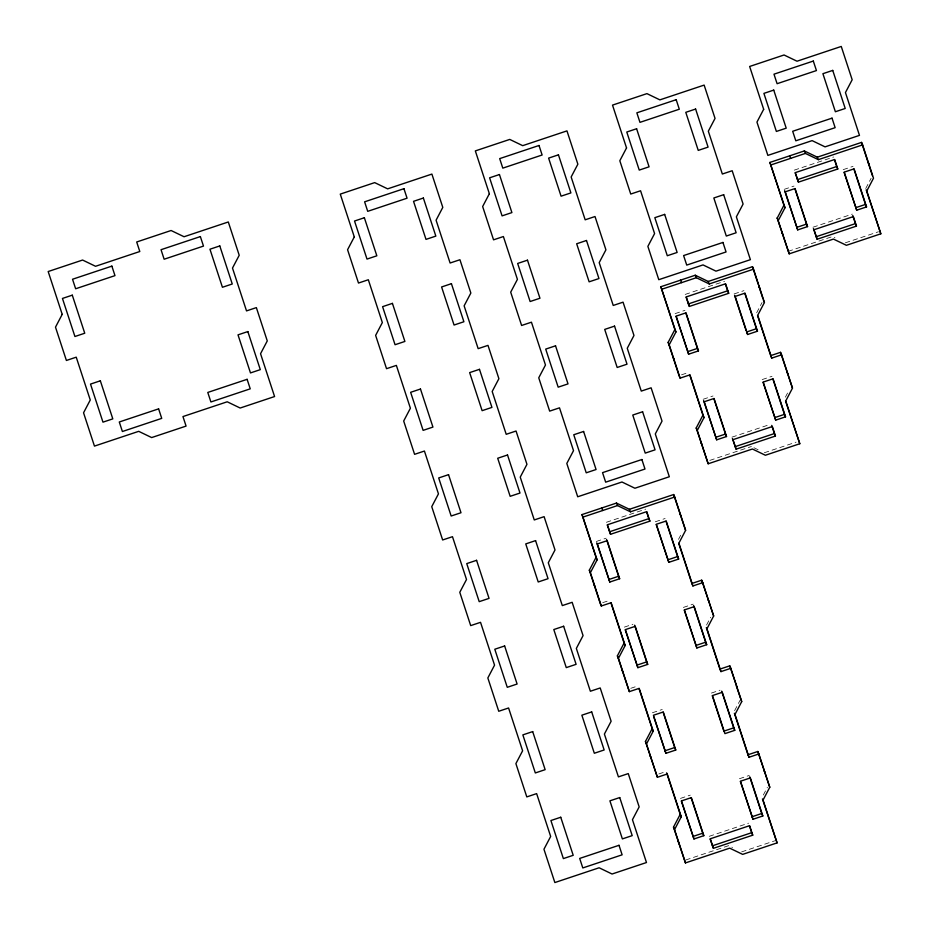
<?xml version="1.0" encoding="UTF-8"?>
<svg xmlns="http://www.w3.org/2000/svg" width="929" height="929" viewBox="0 0 929 929"><rect width="100%" height="100%" fill="white"/><g stroke="black" fill="none" stroke-linecap="round" stroke-linejoin="round"><path stroke-width="0.7" stroke-dasharray="4.64 3.48" d="M756.659 312.794L762.035 302.564M678.507 539.366L681.874 532.967M865.735 188.506L871.112 178.275M785.388 397.159L788.744 390.761M706.563 625.02L710.592 617.332M734.618 710.662L739.995 700.42M763.348 795.027L767.377 787.339M794.272 170.135L833.603 157.013M784.192 189.342L794.028 186.055M843.195 169.647L853.031 166.361M812.968 227.233L852.311 214.111M788.14 251.353L832.396 236.581L834.985 237.836M685.196 294.423L724.527 281.301M845.344 242.817L878.451 231.774M675.116 313.63L684.952 310.344M734.119 293.936L743.955 290.649M681.526 374.828L688.9 372.366M703.172 399.273L713.007 395.986M762.175 379.578L772.011 376.291M731.947 437.164L769.92 424.495M709.802 460.401L751.375 446.524M764.323 452.748L796.118 442.146M606.37 522.284L645.701 509.15M596.29 541.479L606.126 538.193M655.293 521.784L665.129 518.498M602.7 602.677L610.086 600.215M624.346 627.121L632.951 624.253M683.349 607.427L693.185 604.14M630.756 688.319L638.13 685.857M652.402 712.764L662.238 709.489M711.405 693.069L720.01 690.201M658.812 773.962L666.186 771.5M680.458 798.406L690.293 795.131M739.461 778.711L749.285 775.436M709.233 836.309L748.565 823.175M685.741 859.987L728.661 845.657L732.54 847.527M741.609 851.893L774.716 840.838M753.965 447.766L759.144 450.263"/><path stroke-width="1.39" d="M708.177 463.78L697.261 430.475L703.985 417.678L689.957 374.851L680.121 378.138L679.064 375.641L668.16 342.337L674.872 329.54L660.844 286.724L695.264 275.228L708.212 281.464L709.268 283.949L753.524 269.178L764.428 302.494L757.716 315.291L771.744 358.106L781.568 354.832L792.483 388.136L785.76 400.933L799.788 443.748L765.38 455.245L752.42 449.009L708.177 463.78L696.216 427.979L702.928 415.182L689.782 375.037M680.121 378.138L669.205 344.833L675.929 332.025L660.844 286.724M685.451 862.913L674.547 829.609L681.259 816.812L667.243 773.996L657.407 777.271L646.491 743.966L653.215 731.169L639.187 688.343L629.351 691.629L618.447 658.324L625.159 645.527L611.131 602.7L601.295 605.987L600.25 603.502L589.334 570.185L596.058 557.388L582.03 514.573L616.45 503.077L629.397 509.313L630.443 511.809L674.698 497.038L685.614 530.343L678.89 543.14L692.918 585.955L702.754 582.68L713.658 615.985L706.946 628.782L720.974 671.609L730.809 668.323L741.714 701.627L735.002 714.424L749.018 757.251L758.854 753.965L769.769 787.269L763.046 800.066L777.074 842.893L742.654 854.378L729.706 848.154L685.451 862.913L673.502 827.124L680.214 814.327L666.627 772.847M601.295 605.987L590.391 572.682L597.103 559.885L582.03 514.573M777.236 218.048L783.948 205.251L769.92 162.424L804.34 150.939L817.299 157.175L818.344 159.66L862.6 144.889L873.504 178.194L866.792 191.002L880.82 233.818L846.4 245.302L833.452 239.078L789.197 253.849L777.236 218.048L789.197 253.849M778.281 220.533L785.005 207.736L769.92 162.424M629.351 691.629L617.39 655.839L624.102 643.042L610.957 602.886M657.407 777.271L645.446 741.481L652.158 728.684L639.013 688.54M770.977 164.921L805.397 153.424L818.344 159.66M817.299 157.175L861.543 142.404L862.6 144.889M797.384 179.657L836.715 166.523L837.772 169.008L798.441 182.142L795.154 172.852M796.664 227.396L806.5 224.121L807.545 226.606L797.709 229.893L784.645 190.7M855.667 207.701L865.503 204.426L866.548 206.912L856.712 210.198L844.089 172.364M816.092 236.756L855.423 223.622L856.468 226.107L817.137 239.241L813.421 228.592M661.901 289.209L696.32 277.725L709.268 283.949M708.212 281.464L752.467 266.693L753.524 269.178M688.308 303.946L727.639 290.812L728.696 293.309L689.364 306.431L686.078 297.152M687.588 351.696L697.424 348.41L698.469 350.895L688.633 354.181L676.01 316.348M757.472 331.2L756.415 328.715L746.591 332.001L747.636 334.486L757.472 331.2L745 293.134L735.164 296.421L747.636 334.486M757.541 315.477L770.687 355.621L780.523 352.335L781.568 354.832M715.632 437.338L725.468 434.052L726.524 436.537L716.689 439.823L703.613 400.631M774.635 417.644L784.471 414.357L785.528 416.842L775.692 420.129L763.057 382.295M735.06 446.686L774.403 433.553L775.448 436.049L736.116 449.171L732.389 438.534M583.075 517.058L617.495 505.573L630.443 511.809M629.397 509.313L673.653 494.542L674.698 497.038M609.482 531.794L648.825 518.661L649.87 521.157L610.539 534.28L607.264 525.001M608.762 579.545L618.598 576.259L619.643 578.744L609.819 582.03L596.743 542.838M667.765 559.85L677.601 556.564L678.646 559.049L668.822 562.335L656.188 524.502M678.716 543.326L691.861 583.47L701.697 580.195L702.754 582.68M636.818 665.187L646.654 661.901L647.699 664.398L637.863 667.672L625.24 629.839M695.821 645.492L705.657 642.206L706.702 644.703L696.866 647.977L684.243 610.144M706.33 627.632L719.917 669.112L729.753 665.838L730.809 668.323M664.874 750.829L674.698 747.543L675.755 750.04L665.919 753.314L653.737 716.84M734.758 730.345L722.286 692.279L712.45 695.566L724.922 733.62L734.758 730.345L733.701 727.86L723.865 731.135L712.299 695.786M734.386 713.275L747.973 754.766L757.809 751.48L758.854 753.965M692.918 836.472L702.754 833.197L703.81 835.682L693.975 838.968L681.34 801.135M751.921 816.777L761.757 813.502L762.814 815.987L752.978 819.273L740.343 781.44M712.346 845.831L751.677 832.698L752.734 835.183L713.402 848.316L710.116 839.026M867.779 161.437L868.836 163.922M880.82 233.818L866.176 189.853M804.34 150.939L805.397 153.424M789.592 155.863L790.649 158.348M783.948 205.251L785.005 207.736M781.916 232.32L782.961 234.816M759.748 288.211L758.703 285.726L762.953 298.708M763.383 299.997L764.428 302.494M786.758 371.368L787.804 373.864M792.483 388.136L780.523 352.335M770.687 355.621L771.744 358.106M799.788 443.748L785.586 401.119M695.264 275.228L696.32 277.725M680.516 280.152L681.572 282.648M674.872 329.54L675.929 332.025M702.928 415.182L703.985 417.678M668.16 342.337L669.205 344.833M672.84 356.608L673.885 359.105M696.216 427.979L697.261 430.475M700.884 442.262L701.941 444.747M679.877 513.574L680.934 516.071M685.614 530.343L673.653 494.542M707.933 599.217L708.99 601.713M713.658 615.985L701.697 580.195M737.034 687.355L729.753 665.838M691.861 583.47L692.918 585.955M741.714 701.627L736.407 686.159M764.044 770.513L765.09 772.998M719.917 669.112L720.974 671.609M769.769 787.269L757.809 751.48M747.973 754.766L749.018 757.251M777.074 842.893L762.442 798.917M616.45 503.077L617.495 505.573M601.69 508L602.747 510.497M596.058 557.388L597.103 559.885M624.102 643.042L625.159 645.527M589.334 570.185L590.391 572.682M594.014 584.469L595.059 586.954M652.158 728.684L653.215 731.169M617.39 655.839L618.447 658.324M622.07 670.111L623.115 672.596M680.214 814.327L681.259 816.812M645.446 741.481L646.491 743.966M650.114 755.753L651.171 758.238M673.502 827.124L674.547 829.609M678.17 841.395L679.227 843.892M861.543 142.404L872.459 175.709M866.548 206.912L854.076 168.846L844.252 172.132L856.712 210.198M853.925 169.078L865.503 204.426M837.772 169.008L834.66 159.498L795.317 172.631L798.441 182.142M856.468 226.107L853.356 216.596L814.025 229.718L817.137 239.241M834.497 159.73L836.715 166.523M852.752 215.47L855.423 223.622M807.545 226.606L795.073 188.541L785.249 191.827L797.709 229.893M794.922 188.773L806.5 224.121M752.467 266.693L758.261 284.367M785.528 416.842L773.056 378.788L763.22 382.063L775.692 420.129M744.837 293.367L756.415 328.715M772.893 379.009L784.471 414.357M734.56 295.294L746.138 330.643M728.696 293.309L725.572 283.786L686.241 296.92L689.364 306.431M775.448 436.049L772.336 426.527L732.993 439.661L736.116 449.171M725.421 284.019L727.639 290.812M771.732 425.401L774.403 433.553M698.469 350.895L685.997 312.829L676.173 316.115L688.633 354.181M726.524 436.537L714.053 398.471L704.217 401.758L716.689 439.823M685.846 313.061L697.424 348.41M713.89 398.704L725.468 434.052M678.646 559.049L666.186 520.995L656.35 524.27L668.822 562.335M706.702 644.703L694.23 606.637L684.406 609.912L696.866 647.977M762.814 815.987L750.342 777.921L740.506 781.208L752.978 819.273M666.023 521.215L677.601 556.564M693.626 605.511L705.657 642.206M721.682 691.153L733.701 727.86M749.738 776.795L761.757 813.502M649.87 521.157L646.758 511.635L607.427 524.769L610.539 534.28M752.734 835.183L749.622 825.672L710.279 838.794L713.402 848.316M646.596 511.867L648.825 518.661M749.459 825.904L751.677 832.698M619.643 578.744L607.183 540.678L597.347 543.964L609.819 582.03M647.699 664.398L635.239 626.332L625.403 629.607L637.863 667.672M675.755 750.04L663.283 711.974L653.447 715.249L665.919 753.314M703.81 835.682L691.339 797.616L681.503 800.903L693.975 838.968M606.579 539.552L618.598 576.259M634.623 625.194L646.654 661.901M663.12 712.206L674.698 747.543M691.176 797.848L702.754 833.197M62.208 314.362L55.496 327.159L66.4 360.464L76.236 357.177L90.264 400.004L83.552 412.801L94.456 446.106L138.711 431.335L151.659 437.571L186.079 426.086L182.955 416.564L227.21 401.792L240.158 408.028L274.578 396.544L260.55 353.717L267.273 340.92L256.358 307.615L246.522 310.901L232.494 268.075L239.217 255.278L228.302 221.973L184.058 236.744L171.099 230.508L136.691 241.993L139.803 251.515L95.548 266.286L82.6 260.05L48.18 271.535L62.208 314.362M354.297 236.93L347.574 249.727L358.489 283.043L368.325 279.757L382.342 322.584L375.63 335.381L386.534 368.685L396.369 365.399L410.397 408.226L403.685 421.023L414.589 454.327L424.425 451.041L438.453 493.868L431.741 506.665L442.645 539.97L452.481 536.695L466.509 579.51L459.785 592.307L470.701 625.612L480.537 622.337L494.553 665.152L487.841 677.949L498.745 711.266L508.581 707.979L522.609 750.806L515.897 763.603L526.801 796.908L536.637 793.621L550.665 836.448L543.953 849.245L554.857 882.55L599.112 867.779L612.06 874.015L646.479 862.53L632.452 819.703L639.164 806.906L628.259 773.602L618.424 776.876L604.396 734.061L611.119 721.264L600.204 687.959L590.368 691.234L576.34 648.419L583.064 635.61L572.148 602.306L562.312 605.592L548.296 562.765L555.008 549.968L544.104 516.663L534.268 519.95L520.24 477.123L526.952 464.326L516.048 431.021L506.212 434.307L492.184 391.481L498.896 378.684L487.992 345.379L478.156 348.654L464.128 305.838L470.852 293.041L459.936 259.737L450.101 263.012L436.084 220.196L442.796 207.388L431.892 174.083L387.637 188.854L374.689 182.618L340.269 194.115L354.297 236.93M489.362 193.731L482.65 206.528L493.554 239.833L503.39 236.547L517.418 279.374L510.695 292.17L521.61 325.475L531.446 322.2L545.474 365.016L538.75 377.813L549.666 411.117L559.502 407.843L573.518 450.658L566.806 463.455L577.71 496.771L621.966 482L634.913 488.236L669.333 476.74L655.305 433.924L662.029 421.116L651.113 387.811L641.277 391.097L627.261 348.27L633.973 335.474L623.057 302.169L613.233 305.455L599.205 262.628L605.917 249.831L595.013 216.527L585.177 219.813L571.149 176.986L577.861 164.189L566.957 130.884L522.702 145.656L509.754 139.42L475.334 150.904L489.362 193.731M626.541 147.943L619.817 160.74L630.733 194.045L640.569 190.77L654.585 233.585L647.873 246.382L658.789 279.687L703.032 264.916L715.98 271.152L750.4 259.667L736.372 216.84L743.095 204.043L732.18 170.739L722.344 174.025L708.328 131.198L715.04 118.401L704.136 85.096L659.88 99.867L646.932 93.632L612.513 105.116L626.541 147.943M763.673 109.297L756.949 122.094L767.865 155.398L812.109 140.627L825.057 146.863L859.476 135.379L845.448 92.552L852.172 79.755L841.256 46.45L797.012 61.221L784.064 54.985L749.645 66.47L763.673 109.297M111.863 266.124L72.532 279.246L75.644 288.768L114.975 275.634L111.863 266.124M200.362 236.581L161.031 249.704L164.143 259.226L203.486 246.092L200.362 236.581M72.288 295.167L62.452 298.441L74.924 336.507L84.748 333.232L72.288 295.167M219.79 245.93L209.954 249.216L222.426 287.27L232.262 283.995L219.79 245.93M403.941 188.692L364.609 201.825L367.721 211.336L407.065 198.202L403.941 188.692M539.017 145.481L499.686 158.615L502.798 168.137L542.13 155.004L539.017 145.481M676.184 99.705L636.853 112.827L639.965 122.349L679.308 109.216L676.184 99.705M813.316 61.059L773.985 74.181L777.097 83.703L816.44 70.569L813.316 61.059M364.365 217.734L354.53 221.021L367.001 259.086L376.837 255.8L364.365 217.734M423.369 198.04L413.533 201.326L426.005 239.392L435.84 236.105L423.369 198.04M499.442 174.536L489.606 177.811L502.078 215.876L511.902 212.59L499.442 174.536M558.445 154.841L548.609 158.116L561.07 196.182L570.905 192.907L558.445 154.841M636.609 128.748L626.773 132.023L639.245 170.088L649.081 166.814L636.609 128.748M695.612 109.053L685.776 112.328L698.248 150.393L708.084 147.119L695.612 109.053M773.741 90.101L763.905 93.376L776.377 131.442L786.213 128.167L773.741 90.101M832.744 70.407L822.908 73.693L835.38 111.747L845.216 108.472L832.744 70.407M832.024 118.146L792.681 131.279L795.805 140.802L835.136 127.668L832.024 118.146M100.344 380.809L90.508 384.095L102.968 422.149L112.804 418.874L100.344 380.809M247.846 331.572L238.01 334.858L250.482 372.924L260.306 369.637L247.846 331.572M392.421 303.377L382.585 306.663L395.057 344.729L404.893 341.442L392.421 303.377M451.424 283.682L441.589 286.968L454.06 325.034L463.896 321.748L451.424 283.682M527.486 260.178L517.662 263.453L530.122 301.519L539.958 298.244L527.486 260.178M586.489 240.483L576.665 243.77L589.125 281.824L598.961 278.549L586.489 240.483M664.665 214.39L654.829 217.676L667.301 255.73L677.136 252.456L664.665 214.39M723.668 194.695L713.832 197.982L726.304 236.047L736.14 232.761L723.668 194.695M158.615 408.865L119.284 421.987L122.396 431.509L161.727 418.375L158.615 408.865M247.114 379.322L207.782 392.444L210.906 401.967L250.238 388.833L247.114 379.322M722.948 242.446L683.605 255.568L686.728 265.09L726.06 251.956L722.948 242.446M420.477 389.03L410.641 392.305L423.113 430.371L432.937 427.085L420.477 389.03M479.48 369.336L469.644 372.61L482.116 410.676L491.94 407.401L479.48 369.336M555.542 345.82L545.706 349.107L558.178 387.172L568.014 383.886L555.542 345.82M614.545 326.125L604.709 329.412L617.181 367.478L627.017 364.191L614.545 326.125M448.533 474.673L438.697 477.947L451.157 516.013L460.993 512.738L448.533 474.673M507.524 454.978L497.7 458.252L510.16 496.318L519.996 493.044L507.524 454.978M583.598 431.462L573.762 434.749L586.234 472.815L596.07 469.528L583.598 431.462M642.601 411.768L632.765 415.054L645.237 453.12L655.073 449.833L642.601 411.768M641.881 459.518L602.538 472.64L605.662 482.163L644.993 469.029L641.881 459.518M476.577 560.315L466.741 563.601L479.213 601.655L489.049 598.381L476.577 560.315M535.58 540.62L525.744 543.906L538.216 581.972L548.052 578.686L535.58 540.62M504.633 645.957L494.797 649.243L507.269 687.309L517.105 684.023L504.633 645.957M563.636 626.262L553.8 629.548L566.272 667.614L576.108 664.328L563.636 626.262M532.689 731.599L522.853 734.885L535.325 772.951L545.149 769.665L532.689 731.599M591.692 711.904L581.856 715.191L594.328 753.256L604.152 749.97L591.692 711.904M560.744 817.253L550.909 820.528L563.369 858.593L573.205 855.307L560.744 817.253M619.736 797.558L609.912 800.833L622.372 838.899L632.208 835.624L619.736 797.558M619.016 845.297L579.684 858.431L582.797 867.941L622.128 854.819L619.016 845.297"/></g></svg>
